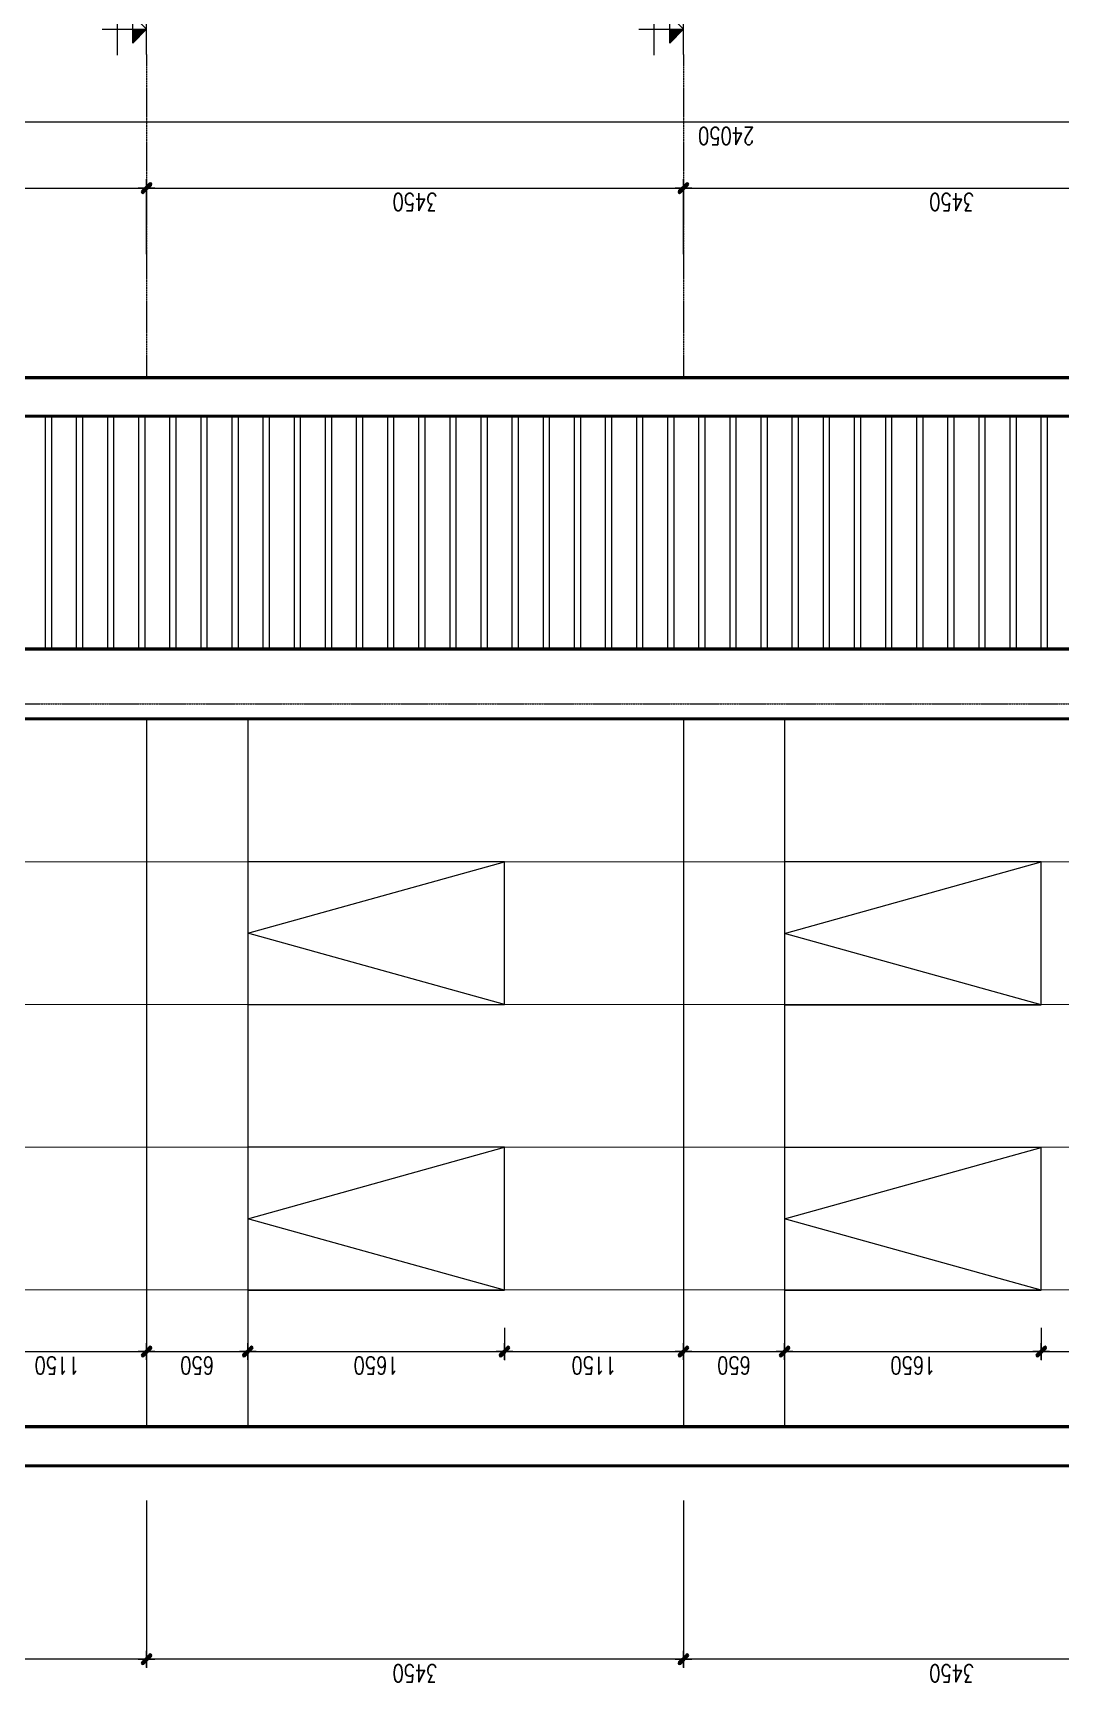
# Model space of a CAD drawing. Extents: x -165145 to 691808, y -202842 to 311040.
# Drawn here: x 99033 to 105640, y 36911 to 47516 of the extents above; entities that cross this region are included whole.
import ezdxf

# ---------------------------------------------------------------- set-up
doc = ezdxf.new("R2010")
doc.units = 0
doc.header["$LTSCALE"] = 10
doc.header["$MEASUREMENT"] = 0
doc.linetypes.add('ACAD_ISO04W100', pattern=[30, 24, -3, 0, -3])
doc.linetypes.add('HIDDEN', pattern=[2.3807, 1.587, -0.7937])
doc.layers.get('0').update_dxf_attribs({"linetype": 'CONTINUOUS'})
doc.layers.get('Defpoints').update_dxf_attribs({"color": 5, "linetype": 'CONTINUOUS'})
for name, color, linetype, lineweight in [('ARROWS', 1, 'CONTINUOUS', 0), ('DIM', 8, 'CONTINUOUS', 13), ('GE_KC_NETKHUAT', 9, 'HIDDEN', 20), ('netchia', 2, 'CONTINUOUS', 20), ('NOITHAT', 35, 'CONTINUOUS', 9), ('TIM TRUC', 8, 'ACAD_ISO04W100', 5), ('wall', 7, 'CONTINUOUS', 50)]:
    doc.layers.add(name, color=color, linetype=linetype, lineweight=lineweight)
doc.styles.add('ROMANS', font='romans', dxfattribs={"width": 0.75, "bigfont": 'vns'})
doc.dimstyles.new('fit0.75', dxfattribs={"dimscale": 0.5625, "dimtxt": 200, "dimasz": 75, "dimexe": 100, "dimexo": 400, "dimgap": 0.03, "dimtad": 0, "dimdec": 0, "dimdsep": 46, "dimtxsty": 'ROMANS', "dimblk": 'alex', "dimcen": 150, "dimclrd": 8, "dimclre": 8, "dimclrt": 7, "dimaunit": 1, "dimadec": 0, "dimazin": 0, "dimtfac": 0.072, "dimtdec": 0, "dimtix": 1, "dimtmove": 2, "dimatfit": 3, "dimldrblk": 'a-01', "dimfxl": 100, "dimtvp": 0.8, "dimtolj": 1, "dimarcsym": 0})

# ---------------------------------------------------------------- blocks, each defined once
blk = doc.blocks.new('alex')
at = {"layer": 'ARROWS'}
h = blk.add_hatch(color=1, dxfattribs=at)
edge = h.paths.add_edge_path()
edge.add_line((0.4, 0.74), (-0.74, -0.4))
edge.add_ellipse((-0.57, -0.57), major_axis=(0.17, 0.17), ratio=1, start_angle=90, end_angle=270)
edge.add_line((-0.4, -0.74), (0.74, 0.4))
edge.add_ellipse((0.57, 0.57), major_axis=(0.17, 0.17), ratio=1, start_angle=270, end_angle=450)
blk.add_lwpolyline([(0.4, 0.74), (-0.74, -0.4, 1), (-0.4, -0.74), (0.74, 0.4, 1)], format="xyb", close=True, dxfattribs=at)
at = {"layer": 'netchia', "color": 2}
for p, q in [((1.27, 0), (-1.27, 0)), ((0, -1.27), (0, 1.27))]:
    blk.add_line(p, q, dxfattribs=at)
blk = doc.blocks.new('*D2893')
at = {"layer": 'Defpoints', "color": 0, "ltscale": 0.05, "transparency": 16777216}
for p in [(88634, 50452), (88256, 48802), (88634, 48802)]:
    blk.add_point(p, dxfattribs=at)
at = {"layer": 'DIM', "color": 8, "lineweight": -2, "ltscale": 0.05, "transparency": 16777216}
for p, q in [((88409, 50452), (88200, 50452)), ((88256, 50410), (88256, 48844)), ((88409, 48802), (88200, 48802))]:
    blk.add_line(p, q, dxfattribs=at)
at = {"layer": 'DIM', "color": 8, "lineweight": -2, "ltscale": 0.05, "transparency": 16777216, "xscale": 42.1875, "yscale": 42.1875, "zscale": 42.1875}
for p, rotation in [((88256, 50452), 90), ((88256, 48802), 270)]:
    blk.add_blockref('alex', p, dxfattribs=dict(at, rotation=rotation))
at = {"layer": 'DIM', "color": 7, "ltscale": 0.05, "transparency": 16777216, "insert": (88166, 49627), "char_height": 112.5, "attachment_point": 5, "rotation": 90, "style": 'ROMANS'}
blk.add_mtext('\\A1;1650', dxfattribs=at)
blk = doc.blocks.new('a-01')
at = {"layer": 'ARROWS'}
blk.add_hatch(color=256, dxfattribs=at).paths.add_polyline_path([(-1.8, 0.49), (-1.8, -0.49), (0, 0)])
at = {"layer": 'netchia'}
blk.add_lwpolyline([(-1.8, 0.49), (-1.8, -0.49), (0, 0), (0, 0)], close=True, dxfattribs=at)
blk = doc.blocks.new('*D2894')
at = {"layer": 'Defpoints', "color": 0, "ltscale": 0.05, "transparency": 16777216}
for p in [(88634, 48802), (88256, 47652), (88634, 47652)]:
    blk.add_point(p, dxfattribs=at)
at = {"layer": 'DIM', "color": 8, "lineweight": -2, "ltscale": 0.05, "transparency": 16777216}
for p, q in [((88409, 48802), (88200, 48802)), ((88256, 48760), (88256, 47694)), ((88409, 47652), (88200, 47652))]:
    blk.add_line(p, q, dxfattribs=at)
at = {"layer": 'DIM', "color": 8, "lineweight": -2, "ltscale": 0.05, "transparency": 16777216, "xscale": 42.1875, "yscale": 42.1875, "zscale": 42.1875}
for p, rotation in [((88256, 48802), 90), ((88256, 47652), 270)]:
    blk.add_blockref('alex', p, dxfattribs=dict(at, rotation=rotation))
at = {"layer": 'DIM', "color": 7, "ltscale": 0.05, "transparency": 16777216, "insert": (88166, 48227), "char_height": 112.5, "attachment_point": 5, "rotation": 90, "style": 'ROMANS'}
blk.add_mtext('\\A1;1150', dxfattribs=at)
blk = doc.blocks.new('*D2895')
at = {"layer": 'Defpoints', "color": 0, "ltscale": 0.05, "transparency": 16777216}
for p in [(88634, 53902), (88256, 52252), (88634, 52252)]:
    blk.add_point(p, dxfattribs=at)
at = {"layer": 'DIM', "color": 8, "lineweight": -2, "ltscale": 0.05, "transparency": 16777216}
for p, q in [((88409, 53902), (88200, 53902)), ((88256, 53860), (88256, 52294)), ((88409, 52252), (88200, 52252))]:
    blk.add_line(p, q, dxfattribs=at)
at = {"layer": 'DIM', "color": 8, "lineweight": -2, "ltscale": 0.05, "transparency": 16777216, "xscale": 42.1875, "yscale": 42.1875, "zscale": 42.1875}
for p, rotation in [((88256, 53902), 90), ((88256, 52252), 270)]:
    blk.add_blockref('alex', p, dxfattribs=dict(at, rotation=rotation))
at = {"layer": 'DIM', "color": 7, "ltscale": 0.05, "transparency": 16777216, "insert": (88166, 53077), "char_height": 112.5, "attachment_point": 5, "rotation": 90, "style": 'ROMANS'}
blk.add_mtext('\\A1;1650', dxfattribs=at)
blk = doc.blocks.new('*D2896')
at = {"layer": 'Defpoints', "color": 0, "ltscale": 0.05, "transparency": 16777216}
for p in [(88634, 52252), (88256, 51102), (88634, 51102)]:
    blk.add_point(p, dxfattribs=at)
at = {"layer": 'DIM', "color": 8, "lineweight": -2, "ltscale": 0.05, "transparency": 16777216}
for p, q in [((88409, 52252), (88200, 52252)), ((88256, 52210), (88256, 51144)), ((88409, 51102), (88200, 51102))]:
    blk.add_line(p, q, dxfattribs=at)
at = {"layer": 'DIM', "color": 8, "lineweight": -2, "ltscale": 0.05, "transparency": 16777216, "xscale": 42.1875, "yscale": 42.1875, "zscale": 42.1875}
for p, rotation in [((88256, 52252), 90), ((88256, 51102), 270)]:
    blk.add_blockref('alex', p, dxfattribs=dict(at, rotation=rotation))
at = {"layer": 'DIM', "color": 7, "ltscale": 0.05, "transparency": 16777216, "insert": (88166, 51677), "char_height": 112.5, "attachment_point": 5, "rotation": 90, "style": 'ROMANS'}
blk.add_mtext('\\A1;1150', dxfattribs=at)
blk = doc.blocks.new('*D2897')
at = {"layer": 'Defpoints', "color": 0, "ltscale": 0.05, "transparency": 16777216}
for p in [(88634, 54552), (88256, 53902), (88634, 53902)]:
    blk.add_point(p, dxfattribs=at)
at = {"layer": 'DIM', "color": 8, "lineweight": -2, "ltscale": 0.05, "transparency": 16777216}
for p, q in [((88409, 54552), (88200, 54552)), ((88256, 54510), (88256, 53944)), ((88409, 53902), (88200, 53902))]:
    blk.add_line(p, q, dxfattribs=at)
at = {"layer": 'DIM', "color": 8, "lineweight": -2, "ltscale": 0.05, "transparency": 16777216, "xscale": 42.1875, "yscale": 42.1875, "zscale": 42.1875}
for p, rotation in [((88256, 54552), 90), ((88256, 53902), 270)]:
    blk.add_blockref('alex', p, dxfattribs=dict(at, rotation=rotation))
at = {"layer": 'DIM', "color": 7, "ltscale": 0.05, "transparency": 16777216, "insert": (88166, 54227), "char_height": 112.5, "attachment_point": 5, "rotation": 90, "style": 'ROMANS'}
blk.add_mtext('\\A1;650', dxfattribs=at)
blk = doc.blocks.new('*D2899')
at = {"layer": 'Defpoints', "color": 0, "ltscale": 0.05, "transparency": 16777216}
for p in [(88634, 55702), (88256, 54552), (88634, 54552)]:
    blk.add_point(p, dxfattribs=at)
at = {"layer": 'DIM', "color": 8, "lineweight": -2, "ltscale": 0.05, "transparency": 16777216}
for p, q in [((88409, 55702), (88200, 55702)), ((88256, 55660), (88256, 54594)), ((88409, 54552), (88200, 54552))]:
    blk.add_line(p, q, dxfattribs=at)
at = {"layer": 'DIM', "color": 8, "lineweight": -2, "ltscale": 0.05, "transparency": 16777216, "xscale": 42.1875, "yscale": 42.1875, "zscale": 42.1875}
for p, rotation in [((88256, 55702), 90), ((88256, 54552), 270)]:
    blk.add_blockref('alex', p, dxfattribs=dict(at, rotation=rotation))
at = {"layer": 'DIM', "color": 7, "ltscale": 0.05, "transparency": 16777216, "insert": (88166, 55127), "char_height": 112.5, "attachment_point": 5, "rotation": 90, "style": 'ROMANS'}
blk.add_mtext('\\A1;1150', dxfattribs=at)
blk = doc.blocks.new('*D2907')
at = {"layer": 'Defpoints', "color": 0, "ltscale": 0.05, "transparency": 16777216}
for p in [(86277, 51102), (87524, 51102), (87524, 47652)]:
    blk.add_point(p, dxfattribs=at)
at = {"layer": 'DIM', "color": 8, "lineweight": -2, "ltscale": 0.05, "transparency": 16777216}
for p, q in [((87299, 51102), (86221, 51102)), ((86277, 47694), (86277, 51060)), ((87299, 47652), (86221, 47652))]:
    blk.add_line(p, q, dxfattribs=at)
at = {"layer": 'DIM', "color": 8, "lineweight": -2, "ltscale": 0.05, "transparency": 16777216, "xscale": 42.1875, "yscale": 42.1875, "zscale": 42.1875}
for p, rotation in [((86277, 51102), 90), ((86277, 47652), 270)]:
    blk.add_blockref('alex', p, dxfattribs=dict(at, rotation=rotation))
at = {"layer": 'DIM', "color": 7, "ltscale": 0.05, "transparency": 16777216, "insert": (86187, 49377), "char_height": 112.5, "attachment_point": 5, "rotation": 90, "style": 'ROMANS'}
blk.add_mtext('\\A1;3450', dxfattribs=at)
blk = doc.blocks.new('*D2908')
at = {"layer": 'Defpoints', "color": 0, "ltscale": 0.05, "transparency": 16777216}
for p in [(86277, 54552), (87524, 54552), (87524, 51102)]:
    blk.add_point(p, dxfattribs=at)
at = {"layer": 'DIM', "color": 8, "lineweight": -2, "ltscale": 0.05, "transparency": 16777216}
for p, q in [((87299, 54552), (86221, 54552)), ((86277, 51144), (86277, 54510)), ((87299, 51102), (86221, 51102))]:
    blk.add_line(p, q, dxfattribs=at)
at = {"layer": 'DIM', "color": 8, "lineweight": -2, "ltscale": 0.05, "transparency": 16777216, "xscale": 42.1875, "yscale": 42.1875, "zscale": 42.1875}
for p, rotation in [((86277, 54552), 90), ((86277, 51102), 270)]:
    blk.add_blockref('alex', p, dxfattribs=dict(at, rotation=rotation))
at = {"layer": 'DIM', "color": 7, "ltscale": 0.05, "transparency": 16777216, "insert": (86187, 52827), "char_height": 112.5, "attachment_point": 5, "rotation": 90, "style": 'ROMANS'}
blk.add_mtext('\\A1;3450', dxfattribs=at)
blk = doc.blocks.new('*D2909')
at = {"layer": 'Defpoints', "color": 0, "ltscale": 0.05, "transparency": 16777216}
for p in [(86277, 58002), (87524, 58002), (87524, 54552)]:
    blk.add_point(p, dxfattribs=at)
at = {"layer": 'DIM', "color": 8, "lineweight": -2, "ltscale": 0.05, "transparency": 16777216}
for p, q in [((87299, 58002), (86221, 58002)), ((86277, 54594), (86277, 57960)), ((87299, 54552), (86221, 54552))]:
    blk.add_line(p, q, dxfattribs=at)
at = {"layer": 'DIM', "color": 8, "lineweight": -2, "ltscale": 0.05, "transparency": 16777216, "xscale": 42.1875, "yscale": 42.1875, "zscale": 42.1875}
for p, rotation in [((86277, 58002), 90), ((86277, 54552), 270)]:
    blk.add_blockref('alex', p, dxfattribs=dict(at, rotation=rotation))
at = {"layer": 'DIM', "color": 7, "ltscale": 0.05, "transparency": 16777216, "insert": (86187, 56277), "char_height": 112.5, "attachment_point": 5, "rotation": 90, "style": 'ROMANS'}
blk.add_mtext('\\A1;3450', dxfattribs=at)
blk = doc.blocks.new('*D2913')
at = {"layer": 'Defpoints', "color": 0, "ltscale": 0.05, "transparency": 16777216}
for p in [(88634, 51102), (88256, 50452), (88634, 50452)]:
    blk.add_point(p, dxfattribs=at)
at = {"layer": 'DIM', "color": 8, "lineweight": -2, "ltscale": 0.05, "transparency": 16777216}
for p, q in [((88409, 51102), (88200, 51102)), ((88256, 51060), (88256, 50494)), ((88409, 50452), (88200, 50452))]:
    blk.add_line(p, q, dxfattribs=at)
at = {"layer": 'DIM', "color": 8, "lineweight": -2, "ltscale": 0.05, "transparency": 16777216, "xscale": 42.1875, "yscale": 42.1875, "zscale": 42.1875}
for p, rotation in [((88256, 51102), 90), ((88256, 50452), 270)]:
    blk.add_blockref('alex', p, dxfattribs=dict(at, rotation=rotation))
at = {"layer": 'DIM', "color": 7, "ltscale": 0.05, "transparency": 16777216, "insert": (88166, 50777), "char_height": 112.5, "attachment_point": 5, "rotation": 90, "style": 'ROMANS'}
blk.add_mtext('\\A1;650', dxfattribs=at)
blk = doc.blocks.new('*D2922')
at = {"layer": 'Defpoints', "color": 0, "ltscale": 0.05, "transparency": 16777216}
for p in [(95089, 51102), (95089, 47652), (95739, 47652)]:
    blk.add_point(p, dxfattribs=at)
at = {"layer": 'DIM', "color": 8, "lineweight": -2, "ltscale": 0.05, "transparency": 16777216}
for p, q in [((95314, 51102), (95795, 51102)), ((95739, 51060), (95739, 47694)), ((95314, 47652), (95795, 47652))]:
    blk.add_line(p, q, dxfattribs=at)
at = {"layer": 'DIM', "color": 8, "lineweight": -2, "ltscale": 0.05, "transparency": 16777216, "xscale": 42.1875, "yscale": 42.1875, "zscale": 42.1875}
for p, rotation in [((95739, 51102), 90), ((95739, 47652), 270)]:
    blk.add_blockref('alex', p, dxfattribs=dict(at, rotation=rotation))
at = {"layer": 'DIM', "color": 7, "ltscale": 0.05, "transparency": 16777216, "insert": (95649, 49377), "char_height": 112.5, "attachment_point": 5, "rotation": 90, "style": 'ROMANS'}
blk.add_mtext('\\A1;3450', dxfattribs=at)
blk = doc.blocks.new('*D2923')
at = {"layer": 'Defpoints', "color": 0, "ltscale": 0.05, "transparency": 16777216}
for p in [(95089, 54552), (95089, 51102), (95739, 51102)]:
    blk.add_point(p, dxfattribs=at)
at = {"layer": 'DIM', "color": 8, "lineweight": -2, "ltscale": 0.05, "transparency": 16777216}
for p, q in [((95314, 54552), (95795, 54552)), ((95739, 54510), (95739, 51144)), ((95314, 51102), (95795, 51102))]:
    blk.add_line(p, q, dxfattribs=at)
at = {"layer": 'DIM', "color": 8, "lineweight": -2, "ltscale": 0.05, "transparency": 16777216, "xscale": 42.1875, "yscale": 42.1875, "zscale": 42.1875}
for p, rotation in [((95739, 54552), 90), ((95739, 51102), 270)]:
    blk.add_blockref('alex', p, dxfattribs=dict(at, rotation=rotation))
at = {"layer": 'DIM', "color": 7, "ltscale": 0.05, "transparency": 16777216, "insert": (95649, 52827), "char_height": 112.5, "attachment_point": 5, "rotation": 90, "style": 'ROMANS'}
blk.add_mtext('\\A1;3450', dxfattribs=at)
blk = doc.blocks.new('*D2924')
at = {"layer": 'Defpoints', "color": 0, "ltscale": 0.05, "transparency": 16777216}
for p in [(95089, 58002), (95089, 54552), (95739, 54552)]:
    blk.add_point(p, dxfattribs=at)
at = {"layer": 'DIM', "color": 8, "lineweight": -2, "ltscale": 0.05, "transparency": 16777216}
for p, q in [((95314, 58002), (95795, 58002)), ((95739, 57960), (95739, 54594)), ((95314, 54552), (95795, 54552))]:
    blk.add_line(p, q, dxfattribs=at)
at = {"layer": 'DIM', "color": 8, "lineweight": -2, "ltscale": 0.05, "transparency": 16777216, "xscale": 42.1875, "yscale": 42.1875, "zscale": 42.1875}
for p, rotation in [((95739, 58002), 90), ((95739, 54552), 270)]:
    blk.add_blockref('alex', p, dxfattribs=dict(at, rotation=rotation))
at = {"layer": 'DIM', "color": 7, "ltscale": 0.05, "transparency": 16777216, "insert": (95649, 56277), "char_height": 112.5, "attachment_point": 5, "rotation": 90, "style": 'ROMANS'}
blk.add_mtext('\\A1;3450', dxfattribs=at)
blk = doc.blocks.new('*D2927')
at = {"layer": 'Defpoints', "color": 0, "ltscale": 0.05, "transparency": 16777216}
for p in [(94524, 62852), (94524, 38802), (96164, 38802)]:
    blk.add_point(p, dxfattribs=at)
at = {"layer": 'DIM', "color": 8, "lineweight": -2, "ltscale": 0.05, "transparency": 16777216}
for p, q in [((94749, 62852), (96220, 62852)), ((96164, 62810), (96164, 38844)), ((94749, 38802), (96220, 38802))]:
    blk.add_line(p, q, dxfattribs=at)
at = {"layer": 'DIM', "color": 8, "lineweight": -2, "ltscale": 0.05, "transparency": 16777216, "xscale": 42.1875, "yscale": 42.1875, "zscale": 42.1875}
for p, rotation in [((96164, 62852), 90), ((96164, 38802), 270)]:
    blk.add_blockref('alex', p, dxfattribs=dict(at, rotation=rotation))
at = {"layer": 'DIM', "color": 7, "ltscale": 0.05, "transparency": 16777216, "insert": (96074, 50827), "char_height": 112.5, "attachment_point": 5, "rotation": 90, "style": 'ROMANS'}
blk.add_mtext('\\A1;24050', dxfattribs=at)
blk = doc.blocks.new('cot0.000')
at = {"linetype": 'ByBlock', "ltscale": 0.5}
blk.add_hatch(color=7, dxfattribs=at).paths.add_polyline_path([(0, 64.9), (-67.1, 64.9), (0, 0)])
at = {"color": 7, "linetype": 'ByBlock', "ltscale": 0.5}
for p, q in [((0, 212.1), (0, 0)), ((-123.6, 138.4), (806.7, 138.4)), ((-121.4, 0), (332.4, 0)), ((0, 0), (-67.1, 64.9)), ((-67.1, 64.9), (67.1, 64.9)), ((0, 0), (67.1, 64.9))]:
    blk.add_line(p, q, dxfattribs=at)
at = {"color": 7, "linetype": 'ByBlock', "ltscale": 0.5, "style": 'ROMANS'}
blk.add_attdef('%%P0.000', (33.1, 198.5), '', height=140.6, dxfattribs=at)
blk = doc.blocks.new('A$Cc94b27a0')
at = {"layer": 'DIM', "ltscale": 0.05}
for p, q in [((7000, 22000), (7000, 5900)), ((7000, 22000), (7000, 5900)), ((5250, 16400), (6750, 16400)), ((5250, 16360), (6750, 16360)), ((5250, 16200), (6750, 16200)), ((5250, 16160), (6750, 16160)), ((5250, 16000), (6750, 16000)), ((5250, 15960), (6750, 15960)), ((5250, 15800), (6750, 15800)), ((5250, 15760), (6750, 15760)), ((5250, 15600), (6750, 15600)), ((5250, 15560), (6750, 15560)), ((5250, 15400), (6750, 15400)), ((5250, 15360), (6750, 15360)), ((5250, 15200), (6750, 15200)), ((5250, 15160), (6750, 15160)), ((5250, 15000), (6750, 15000)), ((5250, 14960), (6750, 14960)), ((5250, 14800), (6750, 14800)), ((5250, 14760), (6750, 14760)), ((5250, 14600), (6750, 14600)), ((5250, 14560), (6750, 14560)), ((5250, 14400), (6750, 14400)), ((5250, 14360), (6750, 14360)), ((5250, 14200), (6750, 14200)), ((5250, 14160), (6750, 14160)), ((5250, 14000), (6750, 14000)), ((5250, 13960), (6750, 13960)), ((5250, 13800), (6750, 13800)), ((5250, 13760), (6750, 13760)), ((5250, 13600), (6750, 13600)), ((5250, 13560), (6750, 13560)), ((5250, 13400), (6750, 13400)), ((5250, 13360), (6750, 13360)), ((5250, 13200), (6750, 13200)), ((5250, 13160), (6750, 13160)), ((5250, 13000), (6750, 13000)), ((5250, 12960), (6750, 12960)), ((5250, 12800), (6750, 12800)), ((5250, 12760), (6750, 12760)), ((5250, 12600), (6750, 12600)), ((5250, 12560), (6750, 12560)), ((5250, 12400), (6750, 12400)), ((5250, 12360), (6750, 12360)), ((5250, 12200), (6750, 12200)), ((5250, 12160), (6750, 12160)), ((5250, 12000), (6750, 12000)), ((5250, 11960), (6750, 11960)), ((5250, 11800), (6750, 11800)), ((5250, 11760), (6750, 11760)), ((5250, 11600), (6750, 11600)), ((5250, 11560), (6750, 11560)), ((5250, 11400), (6750, 11400)), ((5250, 11360), (6750, 11360)), ((5250, 11200), (6750, 11200)), ((5250, 11160), (6750, 11160)), ((5250, 11000), (6750, 11000)), ((5250, 10960), (6750, 10960)), ((5250, 10800), (6750, 10800)), ((5250, 10760), (6750, 10760)), ((5250, 10600), (6750, 10600)), ((5250, 10560), (6750, 10560)), ((5250, 10400), (6750, 10400)), ((5250, 10360), (6750, 10360)), ((5250, 10200), (6750, 10200)), ((5250, 10160), (6750, 10160)), ((5250, 10000), (6750, 10000)), ((5250, 9960), (6750, 9960))]:
    blk.add_line(p, q, dxfattribs=at)
at = {"layer": 'NOITHAT', "ltscale": 0.05}
for p, q in [((4798, 15750), (250, 15750)), ((4798, 15100), (250, 15100)), ((4798, 12300), (250, 12300)), ((4798, 11650), (250, 11650))]:
    blk.add_line(p, q, dxfattribs=at)
for points in [[(1125.7, 5700.5), (1127.8, 22100.5)], [(2043.7, 5700.4), (2045.8, 22100.4)], [(2961.7, 5700.2), (2963.8, 22100.2)], [(3879.7, 5700.1), (3881.8, 22100.1)], [(1126.9, 13450), (1586, 15100), (2045.1, 13450)], [(2962.9, 13449.8), (3422, 15099.8), (3881.1, 13449.8)], [(1126.2, 10000), (1585.3, 11650), (2044.4, 10000)], [(2962.2, 9999.8), (3421.3, 11649.8), (3880.4, 9999.8)]]:
    blk.add_lwpolyline(points, dxfattribs=at)
for points in [[(2045.1, 15100), (1126.9, 15100), (1126.9, 13450), (2045.1, 13450)], [(3881.1, 15099.8), (2962.9, 15099.8), (2962.9, 13449.8), (3881.1, 13449.8)], [(2044.4, 11650), (1126.2, 11650), (1126.2, 10000), (2044.4, 10000)], [(3880.4, 11649.8), (2962.2, 11649.8), (2962.2, 9999.8), (3880.4, 9999.8)]]:
    blk.add_lwpolyline(points, close=True, dxfattribs=at)
at = {"layer": 'TIM TRUC', "ltscale": 0.05}
for p, q in [((7000, 24050), (7000, -1476.2)), ((7000, 24050), (7000, -1476.2)), ((4895.7, 23888), (4900, -1476.2)), ((9072.7, 15750), (7000, 15750)), ((9072.7, 15750), (7000, 15750)), ((9072.7, 12300), (7000, 12300)), ((9072.7, 12300), (7000, 12300))]:
    blk.add_line(p, q, dxfattribs=at)
at = {"layer": 'wall', "ltscale": 0.05}
for p, q in [((-4.2, 23103.9), (0, -100)), ((250, 22100), (250, 5500)), ((5247.6, 5500), (5249.8, 22100)), ((6749.8, 22100), (6747.6, 5500))]:
    blk.add_line(p, q, dxfattribs=at)
for points in [[(6995.7, 23103.9), (6996.9, 0)], [(4797.7, 5700), (4799.8, 22100)]]:
    blk.add_lwpolyline(points, dxfattribs=at)
at = {"layer": 'DIM', "ltscale": 0.05}
ref = blk.add_blockref('cot0.000', (9236.7, 15750), dxfattribs=dict(at, xscale=1.349999999860302, yscale=1.349999999860302, zscale=1.349999999860302))
ref.add_attrib('%%P0.000', '15.700', (9281.3, 16018), dxfattribs={"color": 7, "linetype": 'ByBlock', "ltscale": 0.5, "height": 189.84, "style": 'ROMANS'})
ref = blk.add_blockref('cot0.000', (9236.7, 12300), dxfattribs=dict(at, xscale=1.349999999860302, yscale=1.349999999860302, zscale=1.349999999860302))
ref.add_attrib('%%P0.000', '12.000', (9281.3, 12568), dxfattribs={"color": 7, "linetype": 'ByBlock', "ltscale": 0.5, "height": 189.84, "style": 'ROMANS'})
for base, p1, p2, picture, middle in [((8639.1, 0), (7000, 24050), (7000, 0), '*D2927', (8549.1, 12025)), ((-1247.5, 19200), (0, 15750), (0, 19200), '*D2909', (-1337.5, 17475)), ((8214.2, 15750), (7564.2, 19200), (7564.2, 15750), '*D2924', (8124.2, 17475)), ((731.5, 15750), (1110, 16900), (1110, 15750), '*D2899', (641.5, 16325)), ((-1247.5, 15750), (0, 12300), (0, 15750), '*D2908', (-1337.5, 14025)), ((731.5, 15100), (1110, 15750), (1110, 15100), '*D2897', (641.5, 15425)), ((8214.2, 12300), (7564.2, 15750), (7564.2, 12300), '*D2923', (8124.2, 14025)), ((731.5, 13450), (1110, 15100), (1110, 13450), '*D2895', (641.5, 14275)), ((731.5, 12300), (1110, 13450), (1110, 12300), '*D2896', (641.5, 12875)), ((-1247.5, 12300), (0, 8850), (0, 12300), '*D2907', (-1337.5, 10575)), ((731.5, 11650), (1110, 12300), (1110, 11650), '*D2913', (641.5, 11975)), ((8214.2, 8850), (7564.2, 12300), (7564.2, 8850), '*D2922', (8124.2, 10575)), ((731.5, 10000), (1110, 11650), (1110, 10000), '*D2893', (641.5, 10825)), ((731.5, 8850), (1110, 10000), (1110, 8850), '*D2894', (641.5, 9425))]:
    dim = blk.add_linear_dim(base=base, p1=p1, p2=p2, angle=90, dimstyle='fit0.75', dxfattribs=at)
    dim.commit()
    dim.dimension.update_dxf_attribs({"geometry": picture, "text_midpoint": middle, "insert": (-87524.4, -38802)})

msp = doc.modelspace()

# ---------------------------------------------------------------- block references
at = {"layer": 'GE_KC_NETKHUAT', "rotation": 90}
msp.add_blockref('A$Cc94b27a0', (115513.48966, 38304.46413), dxfattribs=at)

doc.saveas('drawing.dxf')
